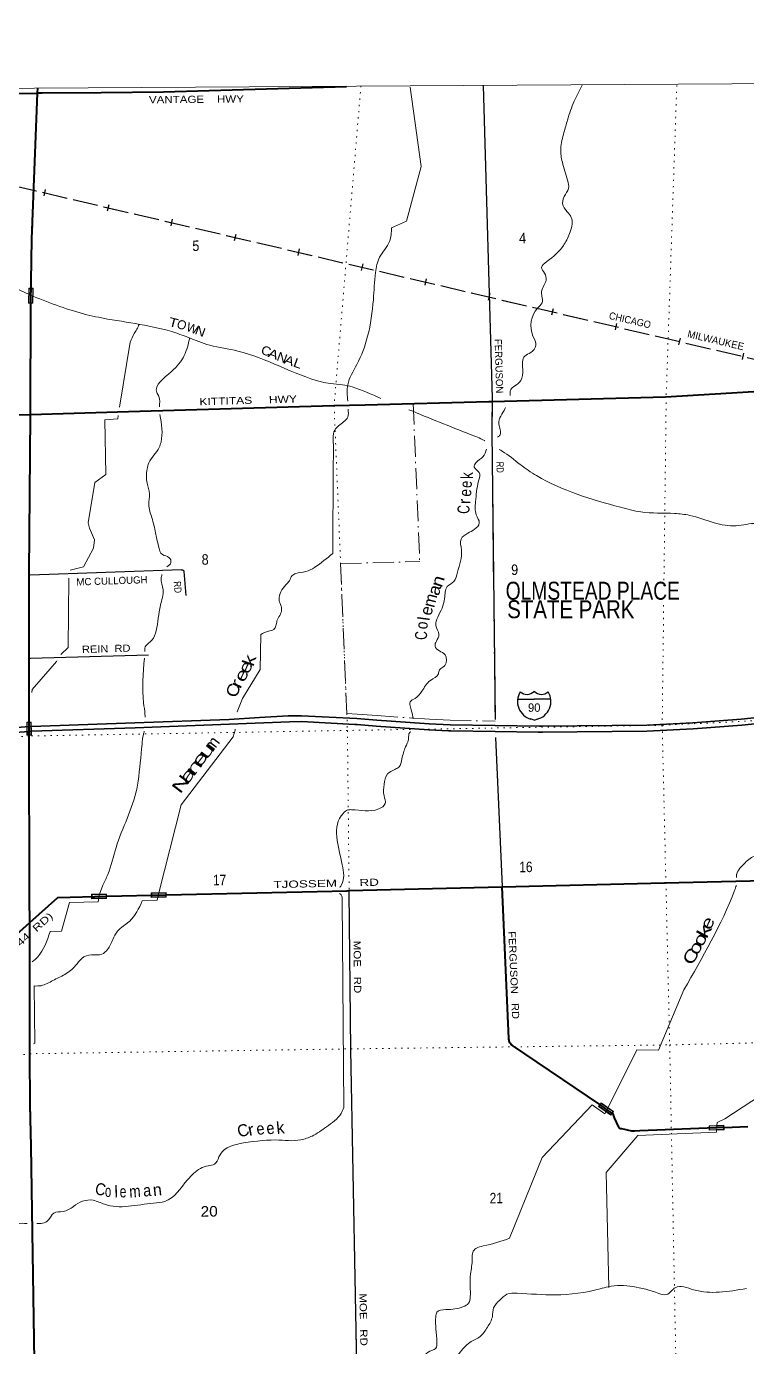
# Model space of a CAD drawing. Header units: feet. Extents: x -6 to 252658, y -374658 to -170635.
# Drawn here: x 126089 to 138104, y -203952 to -181930 of the extents above; entities that cross this region are included whole.
import ezdxf
from ezdxf.enums import TextEntityAlignment as Align

# ---------------------------------------------------------------- set-up
doc = ezdxf.new("R2010")
doc.units = ezdxf.units.FT
doc.header["$LTSCALE"] = 70
for name, pattern in [('DOT_DASHED', [7.7, 5, -1.2, 0.3, -1.2]), ('DOTTED', [1.5, 0.3, -1.2]), ('LONG_DASHED', [7.5, 6, -1.5])]:
    doc.linetypes.add(name, pattern=pattern)
for name, color, linetype, lineweight in [('15', 7, 'Continuous', 25), ('18', 7, 'Continuous', 35), ('26', 7, 'Continuous', 40), ('27', 7, 'Continuous', 13), ('29', 7, 'Continuous', 25), ('30', 7, 'Continuous', 13), ('34', 7, 'Continuous', 25), ('39', 7, 'Continuous', 13), ('4', 7, 'Continuous', 13), ('44', 7, 'DOT_DASHED', 13), ('55', 7, 'Continuous', 13), ('61', 7, 'Continuous', 13), ('63', 7, 'Continuous', 25), ('7', 7, 'DOTTED', 13)]:
    doc.layers.add(name, color=color, linetype=linetype, lineweight=lineweight)
doc.layers.add('41', color=7, linetype='Continuous')

msp = doc.modelspace()

# ---------------------------------------------------------------- linework, layer by layer
at = {"layer": '15'}
for p, q in [((134557.27, -193023.03), (134560.17, -193020.12)), ((134563.34, -193022.5), (134559.91, -193020.12)), ((134284.56, -193154.5), (134560.97, -193154.5)), ((134560.97, -193500.08), (134497.08, -193482.12)), ((134560.44, -193500.34), (134624.07, -193481.6))]:
    msp.add_line(p, q, dxfattribs=at)
msp.add_lwpolyline([(134836.33, -193154.5), (134560.44, -193154.5), (134560.97, -193154.5)], dxfattribs=at)
for centre, radius, start, end in [((134587.19, -193189.6), 306.13, 148.44435, 254.43375), ((134438.59, -192907), 165.66, 227.34227, 315.81174), ((134682.28, -192907), 165.66, 224.18841, 312.69402), ((134533.68, -193189.6), 306.13, 283.08085, 31.62489)]:
    msp.add_arc(centre, radius, start, end, dxfattribs=at)
at = {"layer": '18'}
for p, q in [((125382.63, -193668.48), (126134.4, -193609.64)), ((125383.03, -193742.79), (126134.46, -193689.9))]:
    msp.add_line(p, q, dxfattribs=at)
for points in [[(126134.4, -193609.64), (126172.99, -193606.62), (127898.64, -193547.77), (129473.84, -193490.68), (129978.56, -193458.92), (130456.91, -193430.98), (130476.91, -193429.81), (130496.91, -193429.59), (130676.34, -193427.58), (131600.13, -193476.12), (131933.25, -193500.73), (132808.79, -193561.87), (133157.47, -193579.14), (133908.67, -193591.91), (134648.93, -193604.49), (134696.66, -193604.29), (136438.22, -193586.11), (137208.96, -193547.46), (138014.78, -193487.69), (139552.59, -193326.5)], [(126134.46, -193689.9), (126175.8, -193686.99), (127901.54, -193628.14), (129476.83, -193571.04), (130479.16, -193529.78), (130676.33, -193527.58), (131569.66, -193574.52), (131587.3, -193575.45), (131609.66, -193577.1), (131926.08, -193600.47), (132802.83, -193661.7), (133132.52, -193678.03), (133153.59, -193679.07), (133172.52, -193679.4), (133911.36, -193691.95), (134628.43, -193704.15), (134648.61, -193704.49), (134668.43, -193704.41), (134697.39, -193704.29), (136441.25, -193686.08), (137215.16, -193647.27), (138023.69, -193587.3), (139562.29, -193426.03)]]:
    msp.add_lwpolyline(points, dxfattribs=at)
at = {"layer": '26'}
for p, q in [((126134.46, -193689.9), (126134.4, -193609.64)), ((127429.29, -196440.62), (128423.81, -196417.41)), ((125405.42, -197538.93), (126143.82, -196880.39)), ((137731.94, -200295.75), (138123.68, -200279.94))]:
    msp.add_line(p, q, dxfattribs=at)
for points in [[(125324.25, -183060.39), (126276.16, -183040.58), (126279.22, -182956.68)], [(126276.16, -183040.58), (126288.74, -183040.32), (126351.78, -183039.73), (127336.41, -183030.47), (128377.33, -183020.69), (131426.57, -182929.41)], [(126161.93, -186548.54), (126181.33, -185474.74), (126276.16, -183040.58)], [(126157.4, -188402.41), (126157.4, -188400.33), (126161.93, -186548.54)], [(126157.4, -188402.41), (127795, -188355.08), (131219.95, -188253.16), (131741.41, -188240.61), (133805.23, -188186.87), (133856.61, -188185.55), (136748.34, -188111.32), (141357.98, -187833.27), (141698.67, -187816.82), (142113.98, -187804.14), (142116.07, -187804.08), (144354.14, -187850.31), (144655.29, -187856.53), (144855.64, -187860.67), (145214.17, -187868.08), (145417.73, -187872.28), (145588.14, -187875.8), (145964.97, -187883.59), (146338.7, -187891.31), (146358.19, -187891.71)], [(125354.65, -188424.71), (126154.3, -188402.5), (126157.4, -188402.41)], [(126134.4, -193609.64), (126133.59, -192477.05), (126133.21, -191082.24), (126133.21, -191045.53), (126157.37, -188414.16), (126157.4, -188402.41)], [(126143.82, -196880.39), (126143.26, -196484.88), (126134.46, -193689.9)], [(134025.84, -196282.91), (136736.7, -196215.69), (141967.45, -196091.03), (141993.07, -196091), (147416.74, -196084.89), (147414.76, -194678.39)], [(126143.82, -196880.39), (126615.63, -196459.6), (127429.29, -196440.62)], [(128423.81, -196417.41), (131437.6, -196347.09), (131467.66, -196346.35), (134025.84, -196282.91)], [(135656.9, -199912.83), (134196.15, -198931.29), (134196.09, -198931.24), (134184.28, -198921.3), (134173.57, -198910.18), (134164.08, -198898.01), (134155.91, -198884.9), (134149.16, -198871.02), (134143.9, -198856.51), (134140.19, -198841.53), (134138.06, -198826.24), (134137.54, -198810.81), (134025.84, -196282.91)], [(126649.29, -209927.33), (126647.78, -209907), (126622.15, -209563), (126604.61, -209385.64), (126529.04, -208950.79), (126408.43, -208526.23), (126348.7, -208344.46), (126307.04, -208152.79), (126285.64, -207957.82), (126231.51, -204551.7), (126168.54, -200608.89), (126159.14, -200153.09), (126149.6, -199922.59), (126146.9, -199069.11), (126143.82, -196880.39)], [(137731.94, -200295.75), (136322.24, -200352.63), (136236.45, -200359.65), (136223.64, -200360.44), (136206.5, -200359.94), (136189.5, -200357.64), (136020.61, -200322.42), (136000.72, -200318.27), (135980.61, -200305.66), (135978.02, -200303.21), (135973.9, -200298.39), (135970.31, -200293.16), (135899.47, -200137.59), (135881.94, -200084.26), (135871.29, -200070.05), (135656.9, -199912.83)]]:
    msp.add_lwpolyline(points, dxfattribs=at)
at = {"layer": '29'}
for p, q in [((128757.09, -191420.93), (128719.04, -191021.14)), ((133915.77, -193791.85), (134025.56, -196276.56))]:
    msp.add_line(p, q, dxfattribs=at)
for points in [[(133707.66, -182917.52), (133856.83, -188129.21), (133856.61, -188185.55)], [(133856.61, -188185.55), (133854.57, -188700.54), (133907.56, -193491.92)], [(128676.43, -190995.96), (126151.73, -191081.61), (126133.21, -191082.24)], [(128676.43, -190995.96), (128680.31, -190995.43), (128684.23, -190995.3), (128688.14, -190995.59), (128691.99, -190996.28), (128695.76, -190997.38), (128699.38, -190998.86), (128702.84, -191000.71), (128706.08, -191002.91), (128709.07, -191005.44), (128711.78, -191008.27), (128714.18, -191011.36), (128716.25, -191014.69), (128717.95, -191018.22), (128719.04, -191021.14)], [(128128.74, -192420.54), (126159.28, -192476.32), (126133.59, -192477.05)], [(131467.66, -196346.35), (131467.89, -196368.42), (131495.03, -199001.13), (131614.86, -205143.37), (131628.93, -205864.4), (131629.03, -205868.78), (131688.51, -208505.14), (131690.2, -208580.17), (131691.15, -208622.28)]]:
    msp.add_lwpolyline(points, dxfattribs=at)
at = {"layer": '34', "linetype": 'LONG_DASHED', "lineweight": 13}
msp.add_lwpolyline([(125335.47, -184459.73), (147560.36, -189669.26), (153684.61, -191088.15), (156693.94, -191774.95)], dxfattribs=at)
at = {"layer": '39'}
for p, q in [((125337.07, -186032.75), (126205.41, -186433.01)), ((127820.38, -187195.34), (127643.4, -188281.67)), ((131204.7, -189252.36), (131199.71, -190719.78)), ((127364.18, -196254.81), (127310.3, -196405.23)), ((131358.5, -196498.5), (131387.38, -199966.57)), ((126677.35, -197024.47), (126484.23, -197030.5))]:
    msp.add_line(p, q, dxfattribs=at)
for points in [[(132490.93, -182942.61), (132675.26, -184268.4), (132431.07, -185176.17), (132179.3, -185287.39)], [(127620.85, -188420.08), (127612.11, -188473.72), (127398.97, -188490.02), (127416.37, -189403.73), (127230.6, -189538.51), (127118.77, -190212.01), (127139.81, -190302.37), (127226.28, -190492.71), (127207.6, -190633.81), (127041.76, -190945.53), (126819.85, -190997.68)], [(126795.47, -191131.03), (126783.88, -192292.87), (126662.99, -192406.83)], [(129998.19, -192072.43), (129990.16, -192657.75), (129695.27, -193143.87), (129602.92, -193362.15), (129602.42, -193365.76)], [(126599.06, -192513.64), (126593.07, -192524.33), (126485.63, -192644.21), (126183.33, -192993.57), (126178.94, -193038.65)], [(129574.59, -193652.99), (129573.89, -193668.18), (129538.82, -193781.21), (128670.9, -194913.59), (128297.28, -196380.15)], [(127310.3, -196405.23), (127284.47, -196532.86), (126806.88, -196544.83), (126677.35, -197024.47)], [(128297.28, -196380.15), (128268.46, -196507.03), (128022.93, -196514.52)], [(126220.26, -197936.87), (126227.52, -198890.06), (126205.99, -198900.9)], [(137058.82, -197999.87), (136636.45, -199004.7), (136274.23, -199004.43), (135797.15, -199965.42)], [(139898.17, -198783.7), (139465.94, -198824.41), (139453.29, -199357.98), (138983.24, -199439.34), (138854.65, -199458.79), (138644.43, -199563.63), (137738.9, -200154.76), (137612.71, -200212.44), (137609.46, -200264.15)], [(135797.15, -199965.42), (135738.09, -200066.89), (135527.74, -199920.92), (134692.82, -200800.29), (134149.16, -202144.55)], [(137609.46, -200264.15), (137602.33, -200377.61), (136288.86, -200433.49), (135763.92, -201050.88), (135803.68, -202968.83)]]:
    msp.add_lwpolyline(points, dxfattribs=at)
for points in [[(135362.77, -182908.29), (135226.87, -183179.19), (135115.37, -183492.36), (135057.13, -183700.3), (135003.53, -183968.58), (135029.98, -184193.76), (135117.58, -184494.8), (135133.11, -184635.55), (135060.02, -184769.16), (135041.46, -184922.34), (135133.26, -185044.18), (135188.58, -185140.23), (135148.82, -185384.21), (135048.26, -185586.55), (134769.26, -185853.14), (134683.75, -185952.66), (134732.99, -186044.75), (134758.33, -186161.24), (134721.05, -186254.22), (134683.85, -186355.26), (134690.64, -186429.67), (134691.78, -186540.37), (134616.22, -186629.72), (134540.52, -187097.52), (134588.4, -187254.03), (134503.08, -187371.67), (134405.06, -187429.05), (134369.08, -187648.84), (134336.81, -187838.39), (134237.11, -187928), (134169.29, -187987.07), (134158.14, -188084.4)], [(132179.3, -185287.39), (132147.88, -185516.51), (131981.65, -185779.07), (131913.92, -186034.13), (131877.21, -186488.49), (131781.36, -187099.41), (131601.92, -187569.06), (131449.32, -187910.14), (131451.66, -188179.04)], [(126205.41, -186433.01), (127099.33, -186739.82), (127290.94, -186782.12), (128512.85, -187021.08), (128787.5, -187116.87), (129147.04, -187248.02), (129616.91, -187345.81), (131014.68, -187858.73), (131159.86, -187887.42), (131361.3, -187907.47), (131522.66, -187944.05), (132000.86, -188135.8)], [(127970.13, -186900.05), (127932.91, -186982.81), (127889.34, -187051.7), (127820.38, -187195.34)], [(128815.34, -187126.2), (128722.18, -187419.5), (128507.59, -187687.43), (128263.64, -188036.19), (128298.55, -188104.27), (128307.81, -188273.62)], [(134080.3, -188287.58), (134071.96, -188308.15), (133969.91, -188560.83), (133991.88, -188741.77), (133950.49, -188782.5)], [(128314.66, -188405.19), (128334.53, -188866.82), (128303.24, -188955.71), (128130.78, -189211.14), (128101.63, -189312.09), (128102.05, -189549.61), (128142.11, -189728.35), (128129.8, -189901.6), (128182.41, -190126.51), (128245.33, -190375.46), (128291.9, -190600.43), (128359.74, -190740.64), (128470.94, -190791.82), (128499.95, -190874.06), (128434.04, -190943.6)], [(131455.02, -188314.99), (131450.32, -188447.18), (131381.57, -188525.23), (131234.12, -188665.2), (131212.43, -188948.68), (131204.7, -189252.36)], [(132471.2, -188324.4), (133494.77, -188734.84), (133729.27, -188839.1), (133736.08, -188843.13)], [(133766.61, -188980.65), (133705.87, -189109.08), (133588.16, -189208.93), (133560.74, -189281.69), (133640.11, -189369.43), (133633.53, -189512.42), (133582.74, -189859.18), (133595.05, -190078.47), (133644.72, -190212.82), (133567.32, -190318.3), (133451.28, -190383.92), (133341.6, -190481.68), (133347.48, -190662.79), (133280.84, -191033.86), (133220.05, -191189.49), (133110.23, -191273.16), (133065.99, -191472.91), (132952.44, -191782.07), (132917.65, -191921.32), (132971.53, -192073.75), (132928.37, -192182.9), (132907.11, -192267.67), (132978.33, -192345.43), (133073.6, -192412.89), (133071.37, -192588.04), (133001.48, -192641.1), (132979.73, -192664.62), (132962.15, -192730.08), (132828.43, -192838.15), (132687.42, -193020.78), (132573.93, -193138.71), (132492.03, -193197.94), (132494.94, -193286.48), (132536.88, -193451.11), (132541.04, -193482.34)], [(133977.51, -188985.96), (134026.88, -189015.17), (134326.98, -189237.51), (134600.55, -189423.9), (135998.46, -189950.9), (136339.35, -190029.9), (136903.05, -190054.26), (137154.92, -190085.87), (137562.66, -190208.46), (137929.42, -190259.01), (138269.07, -190217.24), (138729.01, -190327.22), (139319.75, -190635.12), (139441.8, -190762.68), (139469.42, -190905.32), (139493.24, -191070.14), (139604.96, -191171.64), (139872.12, -191321.86), (139974.37, -191481.84), (139997.2, -191550.04), (140122.86, -191637.31), (140211.07, -191801.46), (140262.57, -191917.68), (140418.72, -192034.83), (140914.79, -192333.65), (141010.76, -192469.53), (141044.36, -192606.07), (141170.28, -192719.5), (141445.61, -192881.72), (141874.69, -192914.44), (142012.49, -192936.99)], [(131199.71, -190719.78), (130896.45, -190953.77), (130748.22, -191023.89), (130583.47, -191053.98), (130519.48, -191094.95), (130476.03, -191175.9), (130416.38, -191246.99), (130335.02, -191360.57), (130304.15, -191489.64), (130329.2, -191575.82), (130346.24, -191666.12), (130314.98, -191756.99), (130269.6, -191846.01), (130252.36, -191930.68), (130216.72, -191987.41), (130126.44, -192016.62), (129998.19, -192072.43)], [(128350.54, -191072.55), (128337.62, -191135.41), (128369.76, -191326.31), (128324.12, -191586.46), (128254.02, -192011.92), (128181.16, -192167.68), (128065.8, -192299.72), (128062.81, -192355.24)], [(128057.11, -192470.52), (128044.99, -193215.84), (128067.02, -193402.81), (128070, -193455.05)], [(140041.04, -193447.43), (139969.45, -193557.27), (138983.31, -194726.96), (138785.78, -194892.06), (138601.99, -195022.79), (138541.92, -195248.87), (138462.47, -195547.61), (138447.46, -195654.46), (138235.33, -195769.38), (138057.6, -195902.07), (137934.95, -196108.66), (137936.15, -196124.65)], [(128056, -193686.62), (128040.3, -193741.27), (128017.81, -193902.54), (127951.67, -194519.2), (127928.89, -194652.29), (127584.68, -195626.11), (127446.42, -196076.44), (127364.18, -196254.81)], [(132495.52, -193693.46), (132483.15, -193707.31), (132464.14, -193816.21), (132413.19, -193949.59), (132354.84, -194147.47), (132301.92, -194284.9), (132233.92, -194325.86), (132115.95, -194399.55), (132055.36, -194575.31), (132055.27, -194762.52), (132074.71, -194893.16), (131966.97, -194982.85), (131514.33, -194995.59), (131454, -195000.24), (131372.08, -195057.45), (131359, -195916.52), (131348.04, -196247.37), (131317.58, -196294.12)], [(131311.86, -196392.97), (131339.73, -196418.56), (131358.5, -196498.5)], [(137934.94, -196258.13), (137903.13, -196342.5), (137058.82, -197999.87)], [(128022.93, -196514.52), (127807.36, -196858.4), (127609.79, -197023.62), (127530.68, -197159.29), (127443.85, -197327.23), (127346.04, -197406.81), (127177.04, -197414.82), (127012.62, -197477.09), (126909.19, -197596.96), (126729.55, -197743.86), (126531.31, -197844.73), (126332.93, -197931.53), (126220.26, -197936.87)], [(126484.23, -197030.5), (126277.23, -197449.33), (126186.82, -197534.31)], [(131387.38, -199966.57), (131338.78, -200062.06), (131093.58, -200288.04), (130855.66, -200439.47), (130669.15, -200501.79), (130248.58, -200502.12)], [(130248.58, -200502.12), (129633.52, -200570.9), (129387.04, -200672.09), (129301.69, -200787.71), (129226.49, -200911.28), (129124.1, -200934.49), (128991.77, -200982.16), (128778.37, -201169.56), (128397.71, -201529.8), (128210.85, -201557.91), (127392.05, -201578.47), (127202.21, -201512), (127027.28, -201525.89), (126873.25, -201616.05), (126701.04, -201698.36), (126546.35, -201724.12), (126456.96, -201837.77), (126358.94, -201895.15), (126262.63, -201897.78)], [(126103.99, -201900.68), (125926.38, -201903.66), (125796.42, -201985.52), (125753.64, -202130.9), (125696.62, -202207.54)], [(134149.16, -202144.55), (133711.8, -202273.89), (133589.46, -202313.4), (133535.81, -202380.39), (133526.86, -202489.18), (133499.25, -202741.09), (133493.41, -202956.54), (133495.06, -203117.56), (133466.03, -203230.59), (133380.06, -203285.83), (133084.76, -203335.19), (132936.27, -203376.98), (132918.93, -203451.64), (132937.38, -203878.2), (132920.32, -203981.04), (132854.27, -204015.95), (132732.19, -204081.63), (132068.43, -204307.92), (131976.57, -204377.31), (131942.97, -204436.04), (131843.1, -204509.54), (131797.22, -204548.26), (131892.26, -204790.85), (131927.36, -204877.04), (131888, -204964.01), (131886.3, -205023.18)], [(138102.71, -202982.16), (137647.73, -203044.33), (137220.71, -203004.47), (136914.48, -202969.4), (136852.62, -203020.36), (136766.76, -203085.67), (136637.76, -203064.86), (135793.47, -202954.85), (135661, -202988.43), (134909.44, -203090.82), (134275.26, -203061.16), (134106.41, -203079.02), (133986.67, -203176.88), (133883.36, -203306.78), (133862.69, -203449.92), (133780.01, -203629.93), (133658.84, -203784.17), (133488.8, -203882.55), (133309.56, -204065.58), (133176.21, -204209.88), (133112.51, -204276.97), (133109.39, -204365.57), (133019.77, -204457.09), (132992.59, -204553.99), (132951.1, -204628.9), (132998.74, -204761.26), (132965.46, -204852.19), (132923.76, -204906.98), (132922.61, -204991.53), (132878.94, -205050.36), (132776.04, -205023.25), (132566.26, -204975.1), (132415.25, -204966.6), (132309.15, -205020.03), (132190.23, -205001.13), (132133.7, -204983.6), (132047.62, -205026.77), (131947.01, -205027.81), (131832.3, -205026.99), (131651.21, -205020.08)]]:
    msp.add_spline(points, degree=3, dxfattribs=at)
at = {"layer": '4'}
msp.add_lwpolyline([(0, -183308.59), (31331.08, -183287.03), (62662.1, -183222.4), (93993, -183114.66), (125323.73, -182963.82), (156654.22, -182769.89), (187984.4, -182532.85), (219314.24, -182252.73), (250643.68, -181929.51), (252658.04, -364975.08), (221076.83, -365300.9), (189495.2, -365583.27), (157911.89, -365844.7), (126330.92, -366017.71), (94748.41, -366169.75), (63165.7, -366278.36), (31582.88, -366343.53), (0, -366365.25)], close=True, dxfattribs=at)
at = {"layer": '44'}
for p, q in [((132542.03, -188219.76), (133856.61, -188185.53)), ((132542.03, -188219.76), (132650.27, -190857.03)), ((131330.57, -190891.32), (132650.27, -190857.03)), ((131330.57, -190891.32), (131433.22, -193392.25))]:
    msp.add_line(p, q, dxfattribs=at)
for points in [[(133856.61, -188185.53), (133854.57, -188700.54), (133907.84, -193516.88)], [(131433.22, -193392.25), (131604.86, -193401.27), (131938.63, -193425.92), (132813.26, -193487), (133159.96, -193504.17), (133907.84, -193516.88)]]:
    msp.add_lwpolyline(points, dxfattribs=at)
at = {"layer": '55'}
for p, q in [((126094.37, -193537.05), (126170.48, -193536.06)), ((126102.37, -193544.94), (126162.57, -193544.15)), ((126174.35, -193754.53), (126097.24, -193754.94))]:
    msp.add_line(p, q, dxfattribs=at)
for points in [[(126094.37, -193537.05), (126094.37, -193590.24), (126096.52, -193660.64), (126097.24, -193754.94)], [(126105.18, -193746.9), (126104.52, -193660.49), (126102.37, -193590.12), (126102.37, -193544.94)], [(126162.57, -193544.15), (126163.2, -193597.36), (126164.64, -193655.89), (126165.43, -193746.58), (126105.18, -193746.9)], [(126170.48, -193536.06), (126171.2, -193597.21), (126172.64, -193655.76), (126173.36, -193738.71), (126174.35, -193754.53)]]:
    msp.add_lwpolyline(points, dxfattribs=at)
at = {"layer": '61'}
for p, q in [((126202.24, -186298.16), (126198.67, -186548.14)), ((126198.67, -186548.14), (126123.68, -186547.07)), ((127175.64, -196407.35), (127425.6, -196402.86)), ((127425.6, -196402.86), (127426.94, -196477.85)), ((128171.26, -196384.39), (128421.22, -196380.03)), ((128421.22, -196380.03), (128422.53, -196455.02)), ((135677.93, -199883.81), (135882.08, -200028.11)), ((135882.08, -200028.11), (135838.79, -200089.36)), ((137476.87, -200269.33), (137726.67, -200259.35)), ((137726.67, -200259.35), (137729.67, -200334.29))]:
    msp.add_line(p, q, dxfattribs=at)
for points in [[(126123.68, -186547.07), (126127.25, -186297.09), (126202.24, -186298.16)], [(127426.94, -196477.85), (127176.99, -196482.33), (127175.64, -196407.35)], [(128422.53, -196455.02), (128172.57, -196459.38), (128171.26, -196384.39)], [(135838.79, -200089.36), (135634.64, -199945.05), (135677.93, -199883.81)], [(137729.67, -200334.29), (137479.87, -200344.27), (137476.87, -200269.33)]]:
    msp.add_lwpolyline(points, dxfattribs=at)
for points in [[(126131.78, -186539.18), (126135.13, -186305.19), (126194.13, -186306.04), (126190.78, -186540.03)], [(127184.84, -196474.19), (127183.77, -196415.2), (127417.74, -196410.99), (127418.8, -196469.99)], [(128180.42, -196451.24), (128179.39, -196392.24), (128413.36, -196388.16), (128414.39, -196447.16)], [(135645.79, -199943.13), (135679.84, -199894.96), (135870.92, -200030.02), (135836.87, -200078.2)], [(137487.54, -200335.95), (137485.18, -200277), (137718.99, -200267.66), (137721.35, -200326.61)]]:
    msp.add_lwpolyline(points, close=True, dxfattribs=at)
at = {"layer": '63'}
for p, q in [((126384.15, -184757.41), (126409.39, -184649.72)), ((127443.28, -185005.67), (127468.52, -184897.98)), ((128502.41, -185253.93), (128527.66, -185146.24)), ((129561.55, -185502.19), (129586.79, -185394.5)), ((130620.68, -185750.46), (130645.92, -185642.76)), ((131679.81, -185998.72), (131705.06, -185891.03)), ((132738.95, -186246.98), (132764.19, -186139.29)), ((133798.08, -186495.24), (133823.32, -186387.55)), ((134857.21, -186743.5), (134882.45, -186635.81)), ((135916.34, -186991.76), (135941.59, -186884.07)), ((136975.48, -187240.02), (137000.72, -187132.33)), ((138034.61, -187488.29), (138059.85, -187380.59))]:
    msp.add_line(p, q, dxfattribs=at)
at = {"layer": '63', "linetype": 'LONG_DASHED'}
msp.add_lwpolyline([(125333.11, -184457.83), (147561.29, -189665.27), (153685.53, -191084.15), (156716.15, -191775.81)], dxfattribs=at)
at = {"layer": '7'}
for p, q in [((126279.22, -182956.68), (126172.51, -185876.82)), ((136939.1, -182913.3), (136762.65, -188100.27)), ((126172.51, -185876.82), (126161.93, -186548.54)), ((126158.52, -186547.24), (126156.8, -188402.36)), ((136762.65, -188100.27), (136724.29, -191260.96)), ((126156.71, -188393.36), (126133.78, -191068.84)), ((126133.78, -191068.84), (126134.51, -193756.06)), ((136720.33, -191586.82), (136696.05, -193587.28)), ((126133.13, -193756.05), (126133.13, -193758.19)), ((126133.13, -193758.19), (126145.2, -199067.23)), ((136821.05, -198920.37), (142000.69, -198792.8))]:
    msp.add_line(p, q, dxfattribs=at)
for points in [[(131669.41, -182922.94), (131222.29, -188253.24), (131444.78, -193673.9), (131501.15, -198985.56), (131597.26, -204443.76)], [(125354.65, -188424.71), (126156.8, -188402.36), (131222.29, -188253.24), (136762.74, -188109.27), (142102.26, -187798.3)], [(156727.32, -193622.39), (153145.92, -193528.96), (147404.03, -193434.04), (141967.73, -193333.36), (136696.05, -193587.28), (131444.78, -193673.9), (126133.22, -193767.19), (125380, -193828.05)], [(136696.05, -193587.28), (136821.05, -198920.37), (136927.03, -204360.35), (136976.46, -209780.78), (137053.73, -215190.28)], [(125419, -199171.05), (126145.2, -199067.23), (131501.15, -198985.56), (136821.05, -198920.37)], [(126145.2, -199067.23), (126231.51, -204551.7), (126318.76, -209931.48)]]:
    msp.add_lwpolyline(points, dxfattribs=at)

# ---------------------------------------------------------------- texts
at = {"layer": '15'}
msp.add_text('90', height=140, dxfattribs=at).set_placement((134560.63, -193362.61), align=Align.CENTER)
at = {"layer": '27'}
for s, rotation, width, p in [('VANTAGE    HWY', 0.538, 1.2, (128134.25, -183212.98)), ('KITTITAS     HWY', 1.705, 1.25, (128977.44, -188250.54)), ('TJOSSEM      RD', 1.337, 1.4, (130211.43, -196305.68)), ('(NO 44  RD)', 41.728, 1.35, (125645.27, -197588.84)), ('FERGUSON   RD', 272.53, 1.15, (134128.73, -197025.75))]:
    msp.add_text(s, height=120, rotation=rotation, dxfattribs=dict(at, width=width)).set_placement(p)
at = {"layer": '30'}
for s, rotation, p in [('FERGUSON', 271.639, (133899.82, -187143.08)), ('MC CULLOUGH', 1.943, (126925.28, -191257.23))]:
    msp.add_text(s, height=120, rotation=rotation, dxfattribs=at).set_placement(p)
for s, rotation, width, p in [('RD', 270.634, 0.8, (133930.73, -189191.06)), ('RD', 275.437, 0.85, (128544.32, -191190.69)), ('REIN  RD', 1.622, 1.15, (127016.86, -192382)), ('MOE   RD', 270.591, 1.2, (131546.28, -197181.69)), ('MOE   RD', 271.118, 1.2, (131644.31, -203064.37))]:
    msp.add_text(s, height=120, rotation=rotation, dxfattribs=dict(at, width=width)).set_placement(p)
at = {"layer": '41'}
for s, height, rotation, width, p in [('T', 150, 345.557, 1.3, (128446.5, -186923.33)), ('N', 150, 339.902, 1.15, (128887.41, -187056.45)), ('C', 150, 339.572, 1.1, (129987.73, -187384.32)), ('A', 150, 339.572, 1.2, (130109.31, -187437.18)), ('N', 150, 339.678, 1.15, (130252.46, -187493.95)), ('A', 150, 340.126, 1.2, (130375.19, -187547.77)), ('L', 150, 340.126, 1.25, (130526.63, -187597.39)), ('k', 200, 90.044, 0.85, (133538.48, -189479.17)), ('e', 200, 86.019, 0.8, (133515.44, -189633.56)), ('e', 200, 84.728, 0.85, (133503.82, -189780.49)), ('C', 200, 87.911, 0.75, (133478.55, -190063.66)), ('n', 200, 72.669, 1.25, (133017.21, -191301.45)), ('a', 200, 75.011, 1.15, (132967.48, -191438.99)), ('C', 200, 88.558, 0.75, (132771.47, -192164.9)), ('o', 200, 84.558, 0.85, (132776.98, -191991.8)), ('k', 200, 71.214, 1.35, (129871.2, -192620.58)), ('e', 200, 63.759, 1.35, (129718.81, -192885.52)), ('e', 200, 64.674, 1.35, (129791.46, -192749.16)), ('C', 200, 67.752, 1.15, (129587.87, -193144.93)), ('r', 200, 65.759, 1.45, (129656.39, -192993.22)), ('u', 200, 52.531, 1.9, (129086.74, -194179.52)), ('n', 200, 52.531, 1.85, (128878.36, -194453.25)), ('e', 200, 52.531, 1.75, (128977.54, -194312.09)), ('N', 200, 52.531, 1.55, (128653.02, -194744.89)), ('a', 200, 52.531, 1.85, (128771.36, -194590.49)), ('e', 200, 65.2, 1.35, (137497.53, -197017.81)), ('o', 200, 62.829, 1.4, (137364.06, -197299.19)), ('k', 200, 62.829, 1.6, (137435.24, -197162.28)), ('C', 200, 57.494, 1.4, (137184.04, -197608.38)), ('o', 200, 62.19, 1.4, (137285.73, -197437.31)), ('r', 200, 11.84, 1.1, (129805.12, -200440.03)), ('e', 200, 8.46, 0.9, (129940.61, -200424.86)), ('e', 200, 7.895, 0.9, (130105.87, -200415.09)), ('C', 200, 350.224, 0.9, (127222.9, -201410.65)), ('a', 200, 4.315, 0.9, (128043.57, -201450.44)), ('o', 200, 359.382, 0.7, (127398.58, -201456.16)), ('e', 200, 0.552, 0.75, (127646.73, -201464.22)), ('m', 200, 4.029, 0.85, (127811.58, -201467.92))]:
    msp.add_text(s, height=height, rotation=rotation, dxfattribs=dict(at, width=width)).set_placement(p)
for s, height, rotation, p in [('O', 150, 341.049, (128583.43, -186952.38)), ('W', 150, 339.902, (128743.36, -187002.11)), ('r', 200, 89.077, (133496.4, -189899.81)), ('m', 200, 75.866, (132891.96, -191635.71)), ('l', 200, 82.554, (132813.46, -191850.62)), ('e', 200, 76.969, (132843.53, -191768.92)), ('m', 200, 52.531, (129193.66, -194045.13)), ('C', 200, 16.047, (129638.24, -200467.81)), ('k', 200, 6.053, (130269.4, -200406.62)), ('l', 200, 1.552, (127559.65, -201465.93)), ('n', 200, 6.204, (128209.42, -201442.35))]:
    msp.add_text(s, height=height, rotation=rotation, dxfattribs=at).set_placement(p)
at = {"layer": '44'}
for s, width, p in [('OLMSTEAD PLACE', 0.8, (134084.45, -191493.47)), ('STATE PARK', 0.85, (134109.9, -191802.32))]:
    msp.add_text(s, height=300, dxfattribs=dict(at, width=width)).set_placement(p)
at = {"layer": '63', "width": 0.95}
msp.add_text('CHICAGO', height=120, rotation=346.815, dxfattribs=at).set_placement((135798.51, -186806.87))
at = {"layer": '63'}
msp.add_text('MILWAUKEE', height=120, rotation=346.815, dxfattribs=at).set_placement((137107.53, -187113.54))
at = {"layer": '7'}
for s, width, p in [('4', 0.9, (134309.34, -185547.91)), ('5', 0.9, (128858.1, -185676.58)), ('8', 0.9, (129013.33, -190909.99)), ('9', 0.9, (134176.81, -191080.94)), ('16', 0.85, (134312.07, -196039.52)), ('17', 0.85, (129201.43, -196257.84)), ('21', 0.85, (133818.37, -201563.17)), ('20', 1.1, (128995.97, -201785.29))]:
    msp.add_text(s, height=175, rotation=0.594, dxfattribs=dict(at, width=width)).set_placement(p)

doc.saveas('drawing.dxf')
